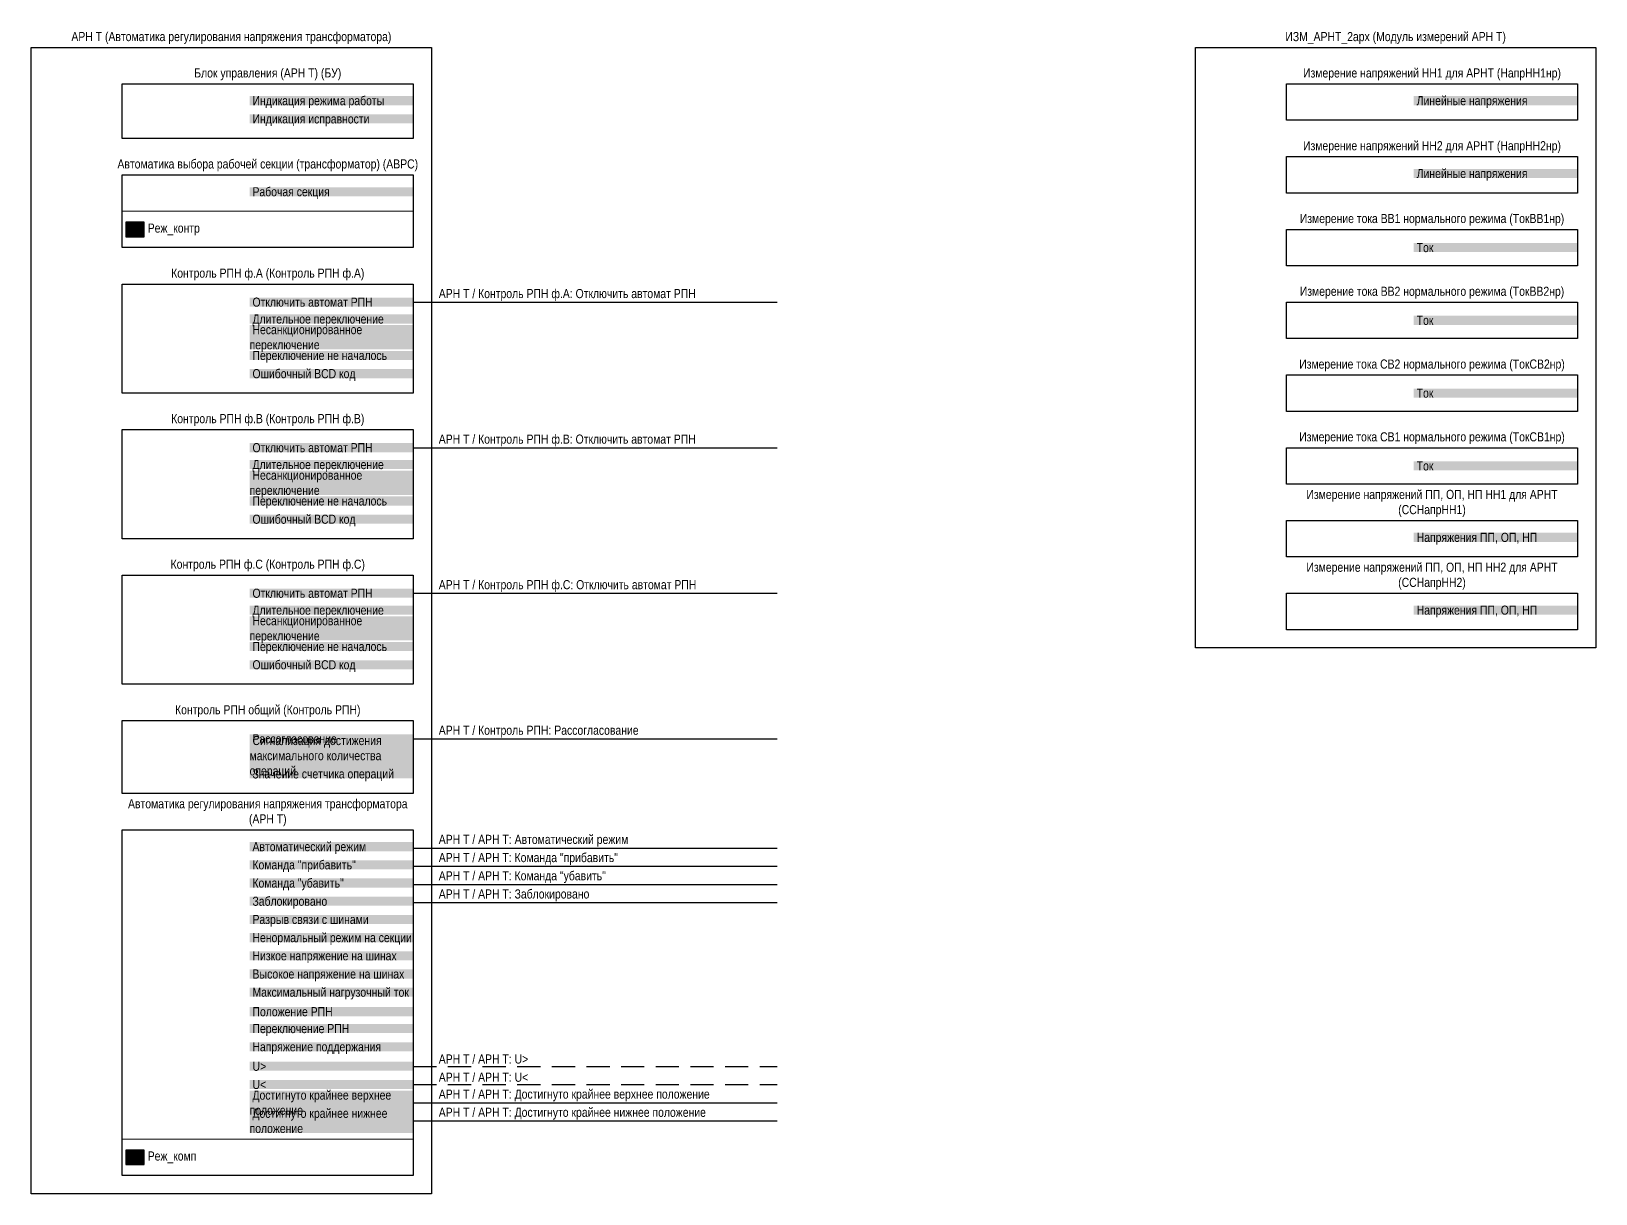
# Model space of a CAD drawing. Header units: millimetres. Extents: x -700 to 1485, y -575 to 9.
# Drawn here: x 0 to 430, y -315 to 4.5 of the extents above; entities that cross this region are included whole.
import ezdxf

# ---------------------------------------------------------------- set-up
doc = ezdxf.new("R2010")
doc.units = ezdxf.units.MM
doc.linetypes.add('штриховая2', pattern=[9.525, 6.35, -3.175])
for name, color, linetype, lineweight in [('Линии связи', 75, 'Continuous', 30), ('Основная', 7, 'Continuous', 30), ('Основная прерывистая', 7, 'штриховая2', 30), ('Сигналы внутр.', 13, 'Continuous', 30), ('Тонкая', 7, 'Continuous', 13)]:
    doc.layers.add(name, color=color, linetype=linetype, lineweight=lineweight)
doc.styles.add('Narrow', font='ARIALN.TTF')

# ---------------------------------------------------------------- blocks, each defined once
blk = doc.blocks.new('SW.2')
at = {"true_color": 0xadddf7}
h = blk.add_hatch(color=141, dxfattribs=at)
h.dxf.hatch_style = 1
h.paths.add_polyline_path([(5, 2), (0, 2), (0, -2), (5, -2)])
blk.add_lwpolyline([(5, 2), (0, 2), (0, -2), (5, -2)], close=True)
for points in [[(1, 0), (2, 0)], [(2, 0), (3, 1)], [(3, 0), (4, 0)]]:
    blk.add_lwpolyline(points)

msp = doc.modelspace()

# ---------------------------------------------------------------- linework, layer by layer
at = {"layer": 'Линии связи'}
for p, q in [((105, -70), (205, -70)), ((105, -110), (205, -110)), ((105, -150), (205, -150)), ((105, -190), (205, -190)), ((105, -220), (205, -220)), ((105, -225), (205, -225)), ((105, -230), (205, -230)), ((105, -235), (205, -235)), ((105, -290), (205, -290)), ((105, -295), (205, -295))]:
    msp.add_line(p, q, dxfattribs=at)
at = {"layer": 'Основная'}
for points in [[(0, 0), (110, 0), (110, -315), (0, -315), (0, 0)], [(320, 0), (430, 0), (430, -165), (320, -165), (320, 0)], [(25, -10), (105, -10), (105, -25), (25, -25), (25, -10)], [(345, -10), (425, -10), (425, -20), (345, -20), (345, -10)], [(345, -30), (425, -30), (425, -40), (345, -40), (345, -30)], [(25, -35), (105, -35), (105, -55), (25, -55), (25, -35)], [(345, -50), (425, -50), (425, -60), (345, -60), (345, -50)], [(25, -65), (105, -65), (105, -95), (25, -95), (25, -65)], [(345, -70), (425, -70), (425, -80), (345, -80), (345, -70)], [(345, -90), (425, -90), (425, -100), (345, -100), (345, -90)], [(25, -105), (105, -105), (105, -135), (25, -135), (25, -105)], [(345, -110), (425, -110), (425, -120), (345, -120), (345, -110)], [(345, -130), (425, -130), (425, -140), (345, -140), (345, -130)], [(25, -145), (105, -145), (105, -175), (25, -175), (25, -145)], [(345, -150), (425, -150), (425, -160), (345, -160), (345, -150)], [(25, -185), (105, -185), (105, -205), (25, -205), (25, -185)], [(25, -215), (105, -215), (105, -310), (25, -310), (25, -215)]]:
    msp.add_lwpolyline(points, close=True, dxfattribs=at)
at = {"layer": 'Основная прерывистая'}
for p, q in [((105, -280), (205, -280)), ((105, -285), (205, -285))]:
    msp.add_line(p, q, dxfattribs=at)
at = {"layer": 'Тонкая'}
for p, q in [((25, -45), (105, -45)), ((25, -300), (105, -300))]:
    msp.add_line(p, q, dxfattribs=at)

# ---------------------------------------------------------------- block references
for p in [(26, -50), (26, -305)]:
    msp.add_blockref('SW.2', p)

# ---------------------------------------------------------------- texts
at = {"layer": 'Основная', "char_height": 2.5, "attachment_point": 8, "style": 'Narrow'}
for s, insert, width in [('АРН Т (Автоматика регулирования напряжения трансформатора)', (55, 1), 110), ('ИЗМ_АРНТ_2арх (Модуль измерений АРН Т)', (375, 1), 110), ('Блок управления (АРН Т) (БУ)', (65, -9), 80), ('Измерение напряжений НН1 для АРНТ (НапрНН1нр)', (385, -9), 80), ('Измерение напряжений НН2 для АРНТ (НапрНН2нр)', (385, -29), 80), ('Автоматика выбора рабочей секции (трансформатор) (АВРС)', (65, -34), 80), ('Измерение тока ВВ1 нормального режима (ТокВВ1нр)', (385, -49), 80), ('Контроль РПН ф.А (Контроль РПН ф.А)', (65, -64), 80), ('Измерение тока ВВ2 нормального режима (ТокВВ2нр)', (385, -69), 80), ('Измерение тока СВ2 нормального режима (ТокСВ2нр)', (385, -89), 80), ('Контроль РПН ф.В (Контроль РПН ф.В)', (65, -104), 80), ('Измерение тока СВ1 нормального режима (ТокСВ1нр)', (385, -109), 80), ('Измерение напряжений ПП, ОП, НП НН1 для АРНТ (ССНапрНН1)', (385, -129), 80), ('Контроль РПН ф.С (Контроль РПН ф.С)', (65, -144), 80), ('Измерение напряжений ПП, ОП, НП НН2 для АРНТ (ССНапрНН2)', (385, -149), 80), ('Контроль РПН общий (Контроль РПН)', (65, -184), 80), ('Автоматика регулирования напряжения трансформатора (АРН Т)', (65, -214), 80)]:
    msp.add_mtext(s, dxfattribs=dict(at, insert=insert, width=width))
at = {"layer": 'Основная', "char_height": 2.5, "width": 45, "attachment_point": 4, "style": 'Narrow', "bg_fill": 1, "box_fill_scale": 1, "bg_fill_color": 9}
for s, insert in [(' Индикация режима работы ', (60, -15)), (' Линейные напряжения', (380, -15)), (' Индикация исправности', (60, -20)), (' Линейные напряжения', (380, -35)), (' Рабочая секция', (60, -40)), (' Ток', (380, -55)), (' Отключить автомат РПН', (60, -70)), (' Длительное переключение', (60, -75)), (' Несанкционированное переключение', (60, -80)), (' Ток', (380, -75)), (' Переключение не началось', (60, -85)), (' Ошибочный BCD код', (60, -90)), (' Ток', (380, -95)), (' Отключить автомат РПН', (60, -110)), (' Длительное переключение', (60, -115)), (' Ток', (380, -115)), (' Несанкционированное переключение', (60, -120)), (' Переключение не началось', (60, -125)), (' Ошибочный BCD код', (60, -130)), (' Напряжения ПП, ОП, НП', (380, -135)), (' Отключить автомат РПН', (60, -150)), (' Длительное переключение', (60, -155)), (' Напряжения ПП, ОП, НП', (380, -155)), (' Несанкционированное переключение', (60, -160)), (' Переключение не началось', (60, -165)), (' Ошибочный BCD код', (60, -170)), (' Рассогласование', (60, -190)), (' Сигнализация достижения максимального количества операций', (60, -195)), (' Значение счетчика операций', (60, -200)), (' Автоматический режим', (60, -220)), (' Команда "прибавить"', (60, -225)), (' Команда "убавить"', (60, -230)), (' Заблокировано', (60, -235)), (' Разрыв связи с шинами', (60, -240)), (' Ненормальный режим на секции ', (60, -245)), (' Низкое напряжение на шинах', (60, -250)), (' Высокое напряжение на шинах', (60, -255)), (' Максимальный нагрузочный ток', (60, -260)), (' Положение РПН', (60, -265)), (' Переключение РПН', (60, -270)), (' Напряжение поддержания', (60, -275)), (' U>', (60, -280)), (' U<', (60, -285)), (' Достигнуто крайнее верхнее положение', (60, -290)), (' Достигнуто крайнее нижнее положение', (60, -295))]:
    msp.add_mtext(s, dxfattribs=dict(at, insert=insert))
at = {"layer": 'Основная', "char_height": 2.5, "attachment_point": 4, "style": 'Narrow'}
for s, insert in [('Реж_контр', (32, -50)), ('Реж_комп', (32, -305))]:
    msp.add_mtext(s, dxfattribs=dict(at, insert=insert))
at = {"layer": 'Сигналы внутр.', "char_height": 2.5, "width": 80, "attachment_point": 4, "style": 'Narrow'}
for s, insert in [('АРН Т / Контроль РПН ф.А: Отключить автомат РПН', (112, -68)), ('АРН Т / Контроль РПН ф.В: Отключить автомат РПН', (112, -108)), ('АРН Т / Контроль РПН ф.С: Отключить автомат РПН', (112, -148)), ('АРН Т / Контроль РПН: Рассогласование', (112, -188)), ('АРН Т / АРН Т: Автоматический режим', (112, -218)), ('АРН Т / АРН Т: Команда "прибавить"', (112, -223)), ('АРН Т / АРН Т: Команда "убавить"', (112, -228)), ('АРН Т / АРН Т: Заблокировано', (112, -233)), ('АРН Т / АРН Т: U>', (112, -278)), ('АРН Т / АРН Т: U<', (112, -283)), ('АРН Т / АРН Т: Достигнуто крайнее верхнее положение', (112, -288)), ('АРН Т / АРН Т: Достигнуто крайнее нижнее положение', (112, -293))]:
    msp.add_mtext(s, dxfattribs=dict(at, insert=insert))

doc.saveas('drawing.dxf')
